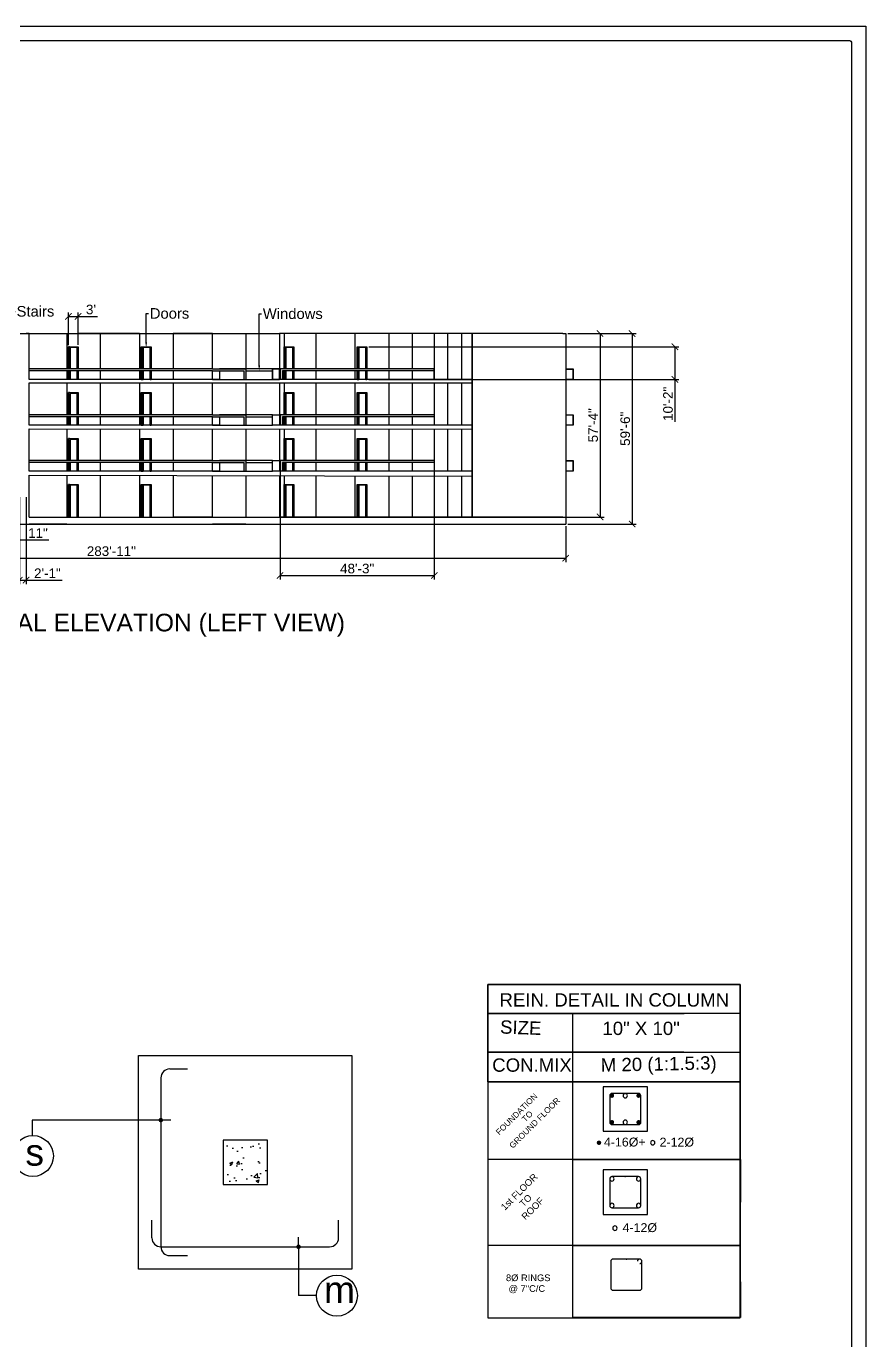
# Model space of a CAD drawing. Header units: inches. Extents: x -24938 to -15053, y -9405 to -790.
# Drawn here: x -18201 to -15053, y -5717 to -790 of the extents above; entities that cross this region are included whole.
import ezdxf
from ezdxf import colors
from ezdxf.entities.mleader import LeaderData, LeaderLine
from ezdxf.math import Vec2, Vec3

# ---------------------------------------------------------------- set-up
doc = ezdxf.new("R2010")
doc.units = ezdxf.units.IN
doc.linetypes.add('HIDDENX2', pattern=[0.75, 0.5, -0.25])
for name, color, linetype in [('dim', 7, 'Continuous'), ('dimension', 10, 'Continuous'), ('doors', 40, 'Continuous'), ('steel', 90, 'Continuous'), ('window', 132, 'Continuous')]:
    doc.layers.add(name, color=color, linetype=linetype)
doc.styles.get("Standard").update_dxf_attribs({"font": 'arial.ttf', "height": 36})
doc.dimstyles.new('ISO-25', dxfattribs={"dimscale": 12, "dimtxt": 2.5, "dimasz": 2, "dimexe": 1.25, "dimexo": 0.625, "dimtad": 1, "dimdec": 0, "dimlunit": 4, "dimtxsty": 'Standard', "dimblk": 'ARCHTICK', "dimcen": 2.5, "dimadec": 0, "dimazin": 0, "dimtfac": 1, "dimtdec": 0, "dimtmove": 0, "dimatfit": 3, "dimldrblk": 'ARCHTICK', "dimfxl": 1, "dimarcsym": 0})

# ---------------------------------------------------------------- blocks, each defined once
blk = doc.blocks.new('_ArchTick')
at = {"color": 0, "linetype": 'ByBlock', "const_width": 0.15}
blk.add_lwpolyline([(-0.5, -0.5), (0.5, 0.5)], dxfattribs=at)
blk = doc.blocks.new('*D50')
at = {"layer": 'Defpoints', "color": 0, "transparency": 16777216}
for p in [(-19585.5, -2655.9), (-16178.2, -2655.9), (-16178.2, -2783.5)]:
    blk.add_point(p, dxfattribs=at)
at = {"layer": 'dimension', "color": 0, "lineweight": -2, "transparency": 16777216}
for p, q in [((-19585.5, -2663.4), (-19585.5, -2798.5)), ((-16178.2, -2663.4), (-16178.2, -2798.5)), ((-19585.5, -2783.5), (-16178.2, -2783.5))]:
    blk.add_line(p, q, dxfattribs=at)
at = {"layer": 'dimension', "color": 0, "lineweight": -2, "transparency": 16777216, "xscale": 24, "yscale": 24, "zscale": 24, "rotation": 180}
blk.add_blockref('_ArchTick', (-19585.5, -2783.5), dxfattribs=at)
at = {"layer": 'dimension', "color": 0, "lineweight": -2, "transparency": 16777216, "xscale": 24, "yscale": 24, "zscale": 24}
blk.add_blockref('_ArchTick', (-16178.2, -2783.5), dxfattribs=at)
at = {"layer": 'dimension', "color": 0, "transparency": 16777216, "insert": (-17881.9, -2757.6), "char_height": 36, "attachment_point": 5}
blk.add_mtext('283\'-11"', dxfattribs=at)
blk = doc.blocks.new('*D51')
at = {"layer": 'Defpoints', "color": 0, "transparency": 16777216}
for p in [(-16178.2, -1941.8), (-16183.7, -2629.5), (-16049.3, -2629.5)]:
    blk.add_point(p, dxfattribs=at)
at = {"layer": 'dimension', "color": 0, "lineweight": -2, "transparency": 16777216}
for p, q in [((-16170.7, -1941.8), (-16034.3, -1941.8)), ((-16049.3, -1941.8), (-16049.3, -2629.5)), ((-16176.2, -2629.5), (-16034.3, -2629.5))]:
    blk.add_line(p, q, dxfattribs=at)
at = {"layer": 'dimension', "color": 0, "lineweight": -2, "transparency": 16777216, "xscale": 24, "yscale": 24, "zscale": 24}
for p, rotation in [((-16049.3, -1941.8), 90), ((-16049.3, -2629.5), 270)]:
    blk.add_blockref('_ArchTick', p, dxfattribs=dict(at, rotation=rotation))
at = {"layer": 'dimension', "color": 0, "transparency": 16777216, "insert": (-16075.1, -2285.7), "char_height": 36, "attachment_point": 5, "rotation": 90}
blk.add_mtext('57\'-4"', dxfattribs=at)
blk = doc.blocks.new('*D52')
at = {"layer": 'Defpoints', "color": 0, "transparency": 16777216}
for p in [(-16178.2, -1941.8), (-16178.2, -2655.9), (-15928.8, -2655.9)]:
    blk.add_point(p, dxfattribs=at)
at = {"layer": 'dimension', "color": 0, "lineweight": -2, "transparency": 16777216}
for p, q in [((-16170.7, -1941.8), (-15913.8, -1941.8)), ((-15928.8, -1941.8), (-15928.8, -2655.9)), ((-16170.7, -2655.9), (-15913.8, -2655.9))]:
    blk.add_line(p, q, dxfattribs=at)
at = {"layer": 'dimension', "color": 0, "lineweight": -2, "transparency": 16777216, "xscale": 24, "yscale": 24, "zscale": 24}
for p, rotation in [((-15928.8, -1941.8), 90), ((-15928.8, -2655.9), 270)]:
    blk.add_blockref('_ArchTick', p, dxfattribs=dict(at, rotation=rotation))
at = {"layer": 'dimension', "color": 0, "transparency": 16777216, "insert": (-15954.7, -2298.9), "char_height": 36, "attachment_point": 5, "rotation": 90}
blk.add_mtext('59\'-6"', dxfattribs=at)
blk = doc.blocks.new('*D57')
at = {"layer": 'Defpoints', "color": 0, "transparency": 16777216}
for p in [(-18256.6, -2563.4), (-18245.6, -2563.4), (-18245.6, -2715.2)]:
    blk.add_point(p, dxfattribs=at)
at = {"layer": 'dimension', "color": 0, "lineweight": -2, "transparency": 16777216}
for p, q in [((-18256.6, -2570.9), (-18256.6, -2730.2)), ((-18245.6, -2570.9), (-18245.6, -2730.2)), ((-18256.6, -2715.2), (-18280.6, -2715.2)), ((-18256.6, -2715.2), (-18245.6, -2715.2)), ((-18245.6, -2715.2), (-18116.6, -2715.2))]:
    blk.add_line(p, q, dxfattribs=at)
at = {"layer": 'dimension', "color": 0, "lineweight": -2, "transparency": 16777216, "xscale": 24, "yscale": 24, "zscale": 24}
blk.add_blockref('_ArchTick', (-18256.6, -2715.2), dxfattribs=at)
at = {"layer": 'dimension', "color": 0, "lineweight": -2, "transparency": 16777216, "xscale": 24, "yscale": 24, "zscale": 24, "rotation": 180}
blk.add_blockref('_ArchTick', (-18245.6, -2715.2), dxfattribs=at)
at = {"layer": 'dimension', "color": 0, "transparency": 16777216, "insert": (-18157.1, -2689.7), "char_height": 36, "attachment_point": 5}
blk.add_mtext('11"', dxfattribs=at)
blk = doc.blocks.new('*D59')
at = {"layer": 'Defpoints', "color": 0, "transparency": 16777216}
for p in [(-18227, -2547.9), (-18201.5, -2547.9), (-18201.5, -2866)]:
    blk.add_point(p, dxfattribs=at)
at = {"layer": 'dimension', "color": 0, "lineweight": -2, "transparency": 16777216}
for p, q in [((-18227, -2555.4), (-18227, -2881)), ((-18201.5, -2555.4), (-18201.5, -2881)), ((-18227, -2866), (-18201.5, -2866)), ((-18201.5, -2866), (-18066.2, -2866))]:
    blk.add_line(p, q, dxfattribs=at)
at = {"layer": 'dimension', "color": 0, "lineweight": -2, "transparency": 16777216, "xscale": 24, "yscale": 24, "zscale": 24, "rotation": 180}
blk.add_blockref('_ArchTick', (-18227, -2866), dxfattribs=at)
at = {"layer": 'dimension', "color": 0, "lineweight": -2, "transparency": 16777216, "xscale": 24, "yscale": 24, "zscale": 24}
blk.add_blockref('_ArchTick', (-18201.5, -2866), dxfattribs=at)
at = {"layer": 'dimension', "color": 0, "transparency": 16777216, "insert": (-18121.9, -2840.4), "char_height": 36, "attachment_point": 5}
blk.add_mtext('2\'-1"', dxfattribs=at)
blk = doc.blocks.new('*D61')
at = {"layer": 'Defpoints', "color": 0, "transparency": 16777216}
for p in [(-17249.4, -2417.9), (-16670.8, -2417.9), (-16670.8, -2848.8)]:
    blk.add_point(p, dxfattribs=at)
at = {"layer": 'dimension', "color": 0, "lineweight": -2, "transparency": 16777216}
for p, q in [((-17249.4, -2425.4), (-17249.4, -2863.8)), ((-16670.8, -2425.4), (-16670.8, -2863.8)), ((-17249.4, -2848.8), (-16670.8, -2848.8))]:
    blk.add_line(p, q, dxfattribs=at)
at = {"layer": 'dimension', "color": 0, "lineweight": -2, "transparency": 16777216, "xscale": 24, "yscale": 24, "zscale": 24, "rotation": 180}
blk.add_blockref('_ArchTick', (-17249.4, -2848.8), dxfattribs=at)
at = {"layer": 'dimension', "color": 0, "lineweight": -2, "transparency": 16777216, "xscale": 24, "yscale": 24, "zscale": 24}
blk.add_blockref('_ArchTick', (-16670.8, -2848.8), dxfattribs=at)
at = {"layer": 'dimension', "color": 0, "transparency": 16777216, "insert": (-16960.1, -2822.9), "char_height": 36, "attachment_point": 5}
blk.add_mtext('48\'-3"', dxfattribs=at)
blk = doc.blocks.new('*D62')
at = {"layer": 'Defpoints', "color": 0, "transparency": 16777216}
for p in [(-18006.5, -1877.9), (-18042.9, -1993.1), (-18006.5, -1991.4)]:
    blk.add_point(p, dxfattribs=at)
at = {"layer": 'dimension', "color": 0, "lineweight": -2, "transparency": 16777216}
for p, q in [((-18042.9, -1985.6), (-18042.9, -1862.9)), ((-18006.5, -1983.9), (-18006.5, -1862.9)), ((-18042.9, -1877.9), (-18006.5, -1877.9)), ((-18006.5, -1877.9), (-17934.4, -1877.9))]:
    blk.add_line(p, q, dxfattribs=at)
at = {"layer": 'dimension', "color": 0, "lineweight": -2, "transparency": 16777216, "xscale": 24, "yscale": 24, "zscale": 24, "rotation": 180}
blk.add_blockref('_ArchTick', (-18042.9, -1877.9), dxfattribs=at)
at = {"layer": 'dimension', "color": 0, "lineweight": -2, "transparency": 16777216, "xscale": 24, "yscale": 24, "zscale": 24}
blk.add_blockref('_ArchTick', (-18006.5, -1877.9), dxfattribs=at)
at = {"layer": 'dimension', "color": 0, "transparency": 16777216, "insert": (-17958.4, -1852), "char_height": 36, "attachment_point": 5}
blk.add_mtext("3'", dxfattribs=at)
blk = doc.blocks.new('*D63')
at = {"layer": 'Defpoints', "color": 0, "transparency": 16777216}
for p in [(-16924.3, -1991.4), (-16924.3, -2113.7), (-15768.4, -2113.7)]:
    blk.add_point(p, dxfattribs=at)
at = {"layer": 'dimension', "color": 0, "lineweight": -2, "transparency": 16777216}
for p, q in [((-16916.8, -1991.4), (-15753.4, -1991.4)), ((-15768.4, -1991.4), (-15768.4, -2113.7)), ((-16916.8, -2113.7), (-15753.4, -2113.7)), ((-15768.4, -2113.7), (-15768.4, -2273))]:
    blk.add_line(p, q, dxfattribs=at)
at = {"layer": 'dimension', "color": 0, "lineweight": -2, "transparency": 16777216, "xscale": 24, "yscale": 24, "zscale": 24}
for p, rotation in [((-15768.4, -1991.4), 90), ((-15768.4, -2113.7), 270)]:
    blk.add_blockref('_ArchTick', p, dxfattribs=dict(at, rotation=rotation))
at = {"layer": 'dimension', "color": 0, "transparency": 16777216, "insert": (-15794.3, -2205.4), "char_height": 36, "attachment_point": 5, "rotation": 90}
blk.add_mtext('10\'-2"', dxfattribs=at)

msp = doc.modelspace()

# ---------------------------------------------------------------- hatches: boundary and pattern name
at = {"layer": 'dim', "linetype": 'HIDDENX2'}
h = msp.add_hatch(dxfattribs=at)
h.set_pattern_fill('AR-CONC', color=256, scale=16.660362)
h.set_pattern_definition([(50, (-18637.48, -6056.06), (119.498, -10.455), [12.495, -137.448]), (355, (-18637.48, -6056.06), (-23.1165, 125.318), [9.996, -109.958]), (100.4514, (-18627.52, -6056.93), (96.382, 114.863), [10.619, -116.813]), (46.184, (-18637.48, -6022.74), (177.806, -27.576), [18.743, -206.172]), (96.636, (-18622.66, -6025.04), (155.718, 162.292), [15.929, -175.22]), (351.184, (-18637.48, -6022.74), (155.718, 162.292), [14.994, -164.938]), (21, (-18620.82, -6031.07), (99.447, -67.078), [12.495, -137.448]), (326, (-18620.82, -6031.07), (40.537, 120.813), [9.996, -109.958]), (71.4514, (-18612.53, -6036.66), (139.984, 53.735), [10.619, -116.813]), (37.5, (-18637.477, -6056.06), (2.0259, 55.4613), [0, -108.6256, 0, -111.6244, 0, -110.375]), (7.5, (-18637.477, -6056.06), (43.8283, 65.7104), [0, -63.6426, 0, -106.1265, 0, -42.0674]), (327.5, (-18674.63, -6056.06), (88.9368, -3.7577), [0, -41.651, 0, -129.9508, 0, -172.4347]), (317.5, (-18691.29, -6056.06), (97.161, 16.678), [0, -54.1462, 0, -86.3007, 0, -122.4537])])
h.paths.add_polyline_path([(-17463.2, -5131.4), (-17296.6, -5131.4), (-17296.6, -4964.8), (-17463.2, -4964.8)])
at = {"layer": 'steel'}
h = msp.add_hatch(color=256, dxfattribs=at)
h.dxf.hatch_style = 1
h.paths.add_polyline_path([(-18525.4, -2074.1), (-19104, -2074.1), (-19104, -2081.8), (-18534.2, -2081.8), (-18534.2, -2113.7), (-18525.4, -2113.7)])
h.paths.add_polyline_path([(-18525.4, -2246), (-19104, -2246), (-19104, -2253.7), (-18534.2, -2253.7), (-18534.2, -2285.7), (-18525.4, -2285.7)])
h.paths.add_polyline_path([(-18525.4, -2417.9), (-19104, -2417.9), (-19104, -2425.6), (-18534.2, -2425.6), (-18534.2, -2457.6), (-18525.4, -2457.6)])
h.paths.add_polyline_path([(-17377.2, -2246), (-17502.9, -2246), (-18190.5, -2246), (-18190.5, -2253.7), (-17502.9, -2253.7), (-17384.9, -2253.7), (-17384.9, -2285.7), (-17377.2, -2285.7)])
h.paths.add_polyline_path([(-17377.2, -2074.1), (-17502.9, -2074.1), (-18190.5, -2074.1), (-18190.5, -2081.8), (-17502.9, -2081.8), (-17384.9, -2081.8), (-17384.9, -2113.7), (-17377.2, -2113.7)])
h.paths.add_polyline_path([(-16670.8, -2074.1), (-17249.4, -2074.1), (-17249.4, -2113.7), (-17240.6, -2113.7), (-17240.6, -2081.8), (-16670.8, -2081.8)])
h.paths.add_polyline_path([(-16670.8, -2246), (-17249.4, -2246), (-17249.4, -2285.7), (-17240.6, -2285.7), (-17240.6, -2253.7), (-16670.8, -2253.7)])
h.paths.add_polyline_path([(-16670.8, -2417.9), (-17249.4, -2417.9), (-17249.4, -2457.6), (-17240.6, -2457.6), (-17240.6, -2425.6), (-16670.8, -2425.6)])
h = msp.add_hatch(color=256, dxfattribs=at)
h.dxf.hatch_style = 1
h.paths.add_polyline_path([(-17377.2, -2417.9), (-17502.9, -2417.9), (-17502.9, -2417.9), (-18190.5, -2417.9), (-18190.5, -2425.6), (-17502.9, -2425.6), (-17384.9, -2425.6), (-17384.9, -2457.6), (-17377.2, -2457.6)])

# ---------------------------------------------------------------- linework, layer by layer
for p, q in [((-17663.1, -4698.3), (-17596.5, -4698.3)), ((-17696.4, -4731.6), (-17696.4, -5364.7)), ((-16980, -5048.1), (-16980, -5448)), ((-17729.7, -5331.4), (-17729.7, -5264.7)), ((-17030, -5331.4), (-17030, -5264.7)), ((-17696.4, -5364.7), (-17063.3, -5364.7)), ((-17663.1, -5398), (-17596.5, -5398))]:
    msp.add_line(p, q)
at = {"linetype": 'ByBlock'}
msp.add_lwpolyline([(-24938.1, -790.3), (-15052.9, -790.3), (-15052.9, -9404.8), (-24938.1, -9404.8)], close=True, dxfattribs=at)
msp.add_lwpolyline([(-24885.4, -7370.3), (-24885.4, -853.6, -0.414214), (-24874.8, -843), (-15116.2, -843, -0.414214), (-15105.7, -853.6), (-15105.7, -7370.3, -0.414214), (-15116.2, -7380.8), (-24874.8, -7380.8, -0.414214)], format="xyb", close=True, dxfattribs=at)
for points in [[(-16980, -5448), (-17779.7, -5448), (-17779.7, -4648.3), (-16980, -4648.3)], [(-17463.2, -5131.4), (-17296.6, -5131.4), (-17296.6, -4964.8), (-17463.2, -4964.8)]]:
    msp.add_lwpolyline(points, close=True)
at = {"const_width": 8.33}
for points in [[(-17700.6, -4890, 1), (-17692.3, -4890, 1)], [(-17184.1, -5364.7, 1), (-17175.7, -5364.7, 1)]]:
    msp.add_lwpolyline(points, format="xyb", close=True, dxfattribs=at)
for centre, start, end in [((-17663.1, -4731.6), 90, 180), ((-17696.4, -5331.4), 180, 270), ((-17663.1, -5364.7), 180, 270), ((-17063.3, -5331.4), 270, 0)]:
    msp.add_arc(centre, 33.3, start, end)
for p in [(-17696.4, -4890), (-17179.9, -5364.7)]:
    msp.add_point(p)
at = {"layer": 'Defpoints'}
for p, q in [((-18291.6, -1941.8), (-17250.5, -1941.8)), ((-18190.5, -1941.8), (-18201.5, -1941.8)), ((-18190.5, -2113.7), (-18190.5, -1941.8)), ((-18190.5, -1941.8), (-18049.5, -1941.8)), ((-18049.5, -1941.8), (-18049.5, -2074.1)), ((-18049.5, -1941.8), (-18049.5, -2074.1)), ((-17923.8, -1941.8), (-18006.5, -1941.8)), ((-17776.2, -1941.8), (-17923.8, -1941.8)), ((-17923.8, -1941.8), (-17923.8, -2074.1)), ((-17776.2, -1941.8), (-17776.2, -2074.1)), ((-17502.9, -1941.8), (-17650.5, -1941.8)), ((-17650.5, -1941.8), (-17650.5, -2074.1)), ((-17502.9, -1941.8), (-17377.2, -1941.8)), ((-17502.9, -2074.1), (-17502.9, -1941.8)), ((-17502.9, -2074.1), (-17502.9, -1941.8)), ((-17377.2, -1941.8), (-17377.2, -2113.7)), ((-17249.4, -1941.8), (-17251.6, -1941.8)), ((-17251.6, -1941.8), (-17251.6, -2113.7)), ((-16189.3, -1941.8), (-17249.4, -1941.8)), ((-17234, -1941.8), (-17234, -2074.1)), ((-17115, -1941.8), (-17197.6, -1941.8)), ((-16967.3, -1941.8), (-17115, -1941.8)), ((-17115, -1941.8), (-17115, -2074.1)), ((-16967.3, -2074.1), (-16967.3, -1941.8)), ((-16960.7, -1941.8), (-16967.3, -1941.8)), ((-16841.6, -1941.8), (-16841.6, -2074.1)), ((-16753.5, -1941.8), (-16753.5, -2074.1)), ((-16670.8, -1941.8), (-16670.8, -2113.7)), ((-16621.3, -1941.8), (-16621.3, -2113.7)), ((-16528.7, -1941.8), (-16568.3, -1941.8)), ((-16568.3, -1941.8), (-16568.3, -2113.7)), ((-16528.7, -1941.8), (-16528.7, -2629.5)), ((-16528.7, -2629.5), (-16528.7, -1941.8)), ((-16200.3, -1941.8), (-16213.5, -1941.8)), ((-16189.3, -1941.8), (-16200.3, -1941.8)), ((-16189.3, -1941.8), (-16178.2, -1941.8)), ((-16178.2, -1941.8), (-16178.2, -2655.9)), ((-18129.6, -2113.7), (-18190.5, -2113.7)), ((-17502.9, -2113.7), (-18129.6, -2113.7)), ((-18049.5, -2081.8), (-18049.5, -2113.7)), ((-18049.5, -2081.8), (-18049.5, -2113.7)), ((-17923.8, -2081.8), (-17923.8, -2113.7)), ((-17776.2, -2081.8), (-17776.2, -2113.7)), ((-17650.5, -2081.8), (-17650.5, -2113.7)), ((-17502.9, -2113.7), (-17502.9, -2081.8)), ((-17502.9, -2113.7), (-17502.9, -2081.8)), ((-17502.9, -2113.7), (-17476.4, -2113.7)), ((-17476.4, -2113.7), (-17278.1, -2113.7)), ((-17377.2, -2074.1), (-17377.2, -2113.7)), ((-17251.6, -2074.1), (-17278.1, -2074.1)), ((-17251.6, -2074.1), (-17278.1, -2074.1)), ((-17278.1, -2074.1), (-17278.1, -2113.7)), ((-17278.1, -2113.7), (-17251.6, -2113.7)), ((-17251.6, -2113.7), (-17251.6, -2074.1)), ((-17251.6, -2074.1), (-17249.4, -2074.1)), ((-16528.7, -2113.7), (-17251.6, -2113.7)), ((-17234, -2081.8), (-17234, -2113.7)), ((-17115, -2081.8), (-17115, -2113.7)), ((-16967.3, -2113.7), (-16967.3, -2081.8)), ((-16841.6, -2081.8), (-16841.6, -2113.7)), ((-16753.5, -2081.8), (-16753.5, -2113.7)), ((-16149.6, -2113.7), (-16178.2, -2113.7)), ((-16149.6, -2074.1), (-16149.6, -2113.7)), ((-18190.5, -2126.8), (-16528.7, -2126.6)), ((-18190.5, -2285.7), (-18190.5, -2126.8)), ((-18049.5, -2126.8), (-18049.5, -2246)), ((-18049.5, -2126.8), (-18049.5, -2246)), ((-17923.8, -2126.8), (-17923.8, -2246)), ((-17776.2, -2126.8), (-17776.2, -2246)), ((-17650.5, -2126.7), (-17650.5, -2246)), ((-17502.9, -2246), (-17502.9, -2126.7)), ((-17502.9, -2246), (-17502.9, -2126.7)), ((-17377.2, -2126.7), (-17377.2, -2285.7)), ((-17251.6, -2126.7), (-17251.6, -2285.7)), ((-17234, -2126.7), (-17234, -2246)), ((-17115, -2126.7), (-17115, -2246)), ((-16967.3, -2246), (-16967.3, -2126.7)), ((-16841.6, -2126.6), (-16841.6, -2246)), ((-16753.5, -2126.6), (-16753.5, -2246)), ((-16670.8, -2126.6), (-16670.8, -2285.7)), ((-16621.3, -2126.6), (-16621.3, -2285.7)), ((-16568.3, -2126.6), (-16568.3, -2285.7)), ((-18049.5, -2253.7), (-18049.5, -2285.7)), ((-18049.5, -2253.7), (-18049.5, -2285.7)), ((-17923.8, -2253.7), (-17923.8, -2285.7)), ((-17776.2, -2253.7), (-17776.2, -2285.7)), ((-17650.5, -2253.7), (-17650.5, -2285.7)), ((-17502.9, -2285.7), (-17502.9, -2253.7)), ((-17502.9, -2285.7), (-17502.9, -2253.7)), ((-17377.2, -2246), (-17377.2, -2285.7)), ((-17278.1, -2285.7), (-17278.1, -2246)), ((-17278.1, -2246), (-17251.6, -2246)), ((-17251.6, -2246), (-17251.6, -2285.7)), ((-17251.6, -2246), (-17249.4, -2246)), ((-17234, -2253.7), (-17234, -2285.7)), ((-17115, -2253.7), (-17115, -2285.7)), ((-16967.3, -2285.7), (-16967.3, -2253.7)), ((-16841.6, -2253.7), (-16841.6, -2285.7)), ((-16753.5, -2253.7), (-16753.5, -2285.7)), ((-16149.6, -2246), (-16149.6, -2285.7)), ((-18129.6, -2285.7), (-18190.5, -2285.7)), ((-18190.5, -2457.6), (-18190.5, -2299.2)), ((-18190.5, -2299.2), (-16528.7, -2299.8)), ((-17502.9, -2285.7), (-18129.6, -2285.7)), ((-18049.5, -2299.3), (-18049.5, -2417.9)), ((-18049.5, -2299.3), (-18049.5, -2417.9)), ((-17923.8, -2299.3), (-17923.8, -2417.9)), ((-17776.2, -2299.4), (-17776.2, -2417.9)), ((-17650.5, -2299.4), (-17650.5, -2417.9)), ((-17502.9, -2285.7), (-17476.4, -2285.7)), ((-17502.9, -2417.9), (-17502.9, -2299.4)), ((-17502.9, -2417.9), (-17502.9, -2299.4)), ((-17476.4, -2285.7), (-17278.1, -2285.7)), ((-17377.2, -2299.5), (-17377.2, -2457.6)), ((-17251.6, -2285.7), (-17278.1, -2285.7)), ((-16528.7, -2285.7), (-17251.6, -2285.7)), ((-17251.6, -2299.5), (-17251.6, -2457.6)), ((-17234, -2299.5), (-17234, -2417.9)), ((-17115, -2299.6), (-17115, -2417.9)), ((-16967.3, -2417.9), (-16967.3, -2299.6)), ((-16841.6, -2299.7), (-16841.6, -2417.9)), ((-16753.5, -2299.7), (-16753.5, -2417.9)), ((-16670.8, -2299.7), (-16670.8, -2457.6)), ((-16621.3, -2299.7), (-16621.3, -2457.6)), ((-16568.3, -2299.7), (-16568.3, -2457.6)), ((-16149.6, -2285.7), (-16178.2, -2285.7)), ((-18137.8, -2457.6), (-18190.5, -2457.6)), ((-17502.9, -2457.6), (-18137.8, -2457.6)), ((-18049.5, -2425.6), (-18049.5, -2457.6)), ((-18049.5, -2425.6), (-18049.5, -2457.6)), ((-17923.8, -2425.6), (-17923.8, -2457.6)), ((-17776.2, -2425.6), (-17776.2, -2457.6)), ((-17650.5, -2425.6), (-17650.5, -2457.6)), ((-17502.9, -2457.6), (-17502.9, -2425.6)), ((-17502.9, -2457.6), (-17502.9, -2425.6)), ((-17502.9, -2457.6), (-17476.4, -2457.6)), ((-17476.4, -2457.6), (-17278.1, -2457.6)), ((-17377.2, -2417.9), (-17377.2, -2457.6)), ((-17278.1, -2457.6), (-17278.1, -2417.9)), ((-17278.1, -2417.9), (-17251.6, -2417.9)), ((-17251.6, -2457.6), (-17278.1, -2457.6)), ((-17251.6, -2417.9), (-17251.6, -2457.6)), ((-17251.6, -2417.9), (-17249.4, -2417.9)), ((-16528.7, -2457.6), (-17251.6, -2457.6)), ((-17234, -2425.6), (-17234, -2457.6)), ((-17115, -2425.6), (-17115, -2457.6)), ((-16967.3, -2457.6), (-16967.3, -2425.6)), ((-16841.6, -2425.6), (-16841.6, -2457.6)), ((-16753.5, -2425.6), (-16753.5, -2457.6)), ((-16149.6, -2457.6), (-16178.2, -2457.6)), ((-16149.6, -2417.9), (-16149.6, -2457.6)), ((-18190.5, -2629.5), (-18190.5, -2473.2)), ((-18190.5, -2473.2), (-16528.7, -2476.9)), ((-18049.5, -2473.5), (-18049.5, -2629.5)), ((-18049.5, -2473.5), (-18049.5, -2629.5)), ((-17923.8, -2473.8), (-17923.8, -2629.5)), ((-17776.2, -2474.1), (-17776.2, -2629.5)), ((-17650.5, -2474.4), (-17650.5, -2629.5)), ((-17502.9, -2629.5), (-17502.9, -2474.7)), ((-17502.9, -2629.5), (-17502.9, -2474.7)), ((-17377.2, -2475), (-17377.2, -2629.5)), ((-17251.6, -2475.3), (-17251.6, -2629.5)), ((-17234, -2475.3), (-17234, -2629.5)), ((-17115, -2475.6), (-17115, -2629.5)), ((-16967.3, -2629.5), (-16967.3, -2475.9)), ((-16841.6, -2476.2), (-16841.6, -2629.5)), ((-16753.5, -2476.4), (-16753.5, -2629.5)), ((-16670.8, -2476.6), (-16670.8, -2629.5)), ((-16621.3, -2476.7), (-16621.3, -2629.5)), ((-16568.3, -2476.8), (-16568.3, -2629.5)), ((-18360.2, -2655.9), (-16178.2, -2655.9)), ((-18190.5, -2629.5), (-16178.2, -2629.5)), ((-18049.5, -2655.9), (-18190.5, -2655.9)), ((-18006.5, -2655.9), (-17923.8, -2655.9)), ((-17923.8, -2655.9), (-17776.2, -2655.9)), ((-17502.9, -2629.5), (-17650.5, -2629.5)), ((-17650.5, -2655.9), (-17502.9, -2655.9)), ((-17377.2, -2655.9), (-17502.9, -2655.9)), ((-16189.3, -2629.5), (-17251.6, -2629.5)), ((-16189.3, -2629.5), (-17251.6, -2629.5)), ((-16568.3, -2629.5), (-16528.7, -2629.5)), ((-16200.3, -2629.5), (-16528.7, -2629.5)), ((-16189.3, -2629.5), (-16200.3, -2629.5)), ((-16189.3, -2629.5), (-16178.2, -2629.5))]:
    msp.add_line(p, q, dxfattribs=at)
for points in [[(-17502.9, -2074.1), (-17476.4, -2074.1)], [(-17476.4, -2081.8), (-17476.4, -2113.7), (-17502.9, -2113.7), (-17502.9, -2081.8)], [(-17502.9, -2246), (-17476.4, -2246)], [(-17476.4, -2253.7), (-17476.4, -2285.7), (-17502.9, -2285.7), (-17502.9, -2253.7)], [(-17502.9, -2417.9), (-17476.4, -2417.9)], [(-17476.4, -2425.6), (-17476.4, -2457.6), (-17502.9, -2457.6), (-17502.9, -2425.6)]]:
    msp.add_lwpolyline(points, dxfattribs=at)
msp.add_lwpolyline([(-17278.1, -2074.1), (-17251.6, -2074.1), (-17251.6, -2113.7), (-17278.1, -2113.7)], close=True, dxfattribs=at)
at = {"layer": 'dim'}
for p, q in [((-16151.7, -4746.3), (-16151.7, -4490.8)), ((-16151.7, -5037.6), (-16469.6, -5037.6)), ((-16151.7, -5359.8), (-16469.6, -5359.8))]:
    msp.add_line(p, q, dxfattribs=at)
for points in [[(-15733.5, -4381.3), (-16469.6, -4381.3), (-16469.6, -4490.8), (-15733.5, -4490.8)], [(-15523.4, -4490.8), (-16469.6, -4490.8), (-16469.6, -4635.9), (-15523.4, -4635.8)], [(-15734.8, -4635.9), (-16469.6, -4635.9), (-16469.6, -4746.3), (-15733.5, -4746.3)]]:
    msp.add_lwpolyline(points, dxfattribs=at)
for points in [[(-15523.4, -4746.3), (-16469.6, -4746.3), (-16469.6, -4381.3), (-15523.4, -4381.3)], [(-16469.6, -5630.6), (-15523.4, -5630.6), (-15523.4, -4381.5), (-16469.6, -4381.5)], [(-16151.7, -4746.3), (-16469.6, -4746.3), (-16469.6, -5630.6), (-16151.7, -5630.2)], [(-16151.7, -4746.3), (-15523.4, -4746.3), (-15523.4, -5037.6), (-16151.7, -5037.6)], [(-16038, -4931.5), (-15871.3, -4931.5), (-15871.3, -4764.9), (-16038, -4764.9)], [(-16151.7, -5037.6), (-15522.9, -5037.6), (-15523.9, -5359.8), (-16151.7, -5359.8)], [(-16038, -5243.5), (-15871.3, -5243.5), (-15871.3, -5076.9), (-16038, -5076.9)], [(-16151.7, -5359.8), (-15523.9, -5359.8), (-15523, -5630.2), (-16151.7, -5630.2)]]:
    msp.add_lwpolyline(points, close=True, dxfattribs=at)
for points in [[(-16013, -4898.1, 0.414214), (-16004.6, -4906.5), (-15904.7, -4906.5, 0.414214), (-15896.3, -4898.1), (-15896.3, -4798.2, 0.414214), (-15904.7, -4789.9), (-16004.6, -4789.9, 0.414214), (-16013, -4798.2), (-16013, -4898.1)], [(-16013, -5210.2, 0.414214), (-16004.6, -5218.5), (-15904.7, -5218.5, 0.414214), (-15896.3, -5210.2), (-15896.3, -5110.2, 0.414214), (-15904.7, -5101.9), (-16004.6, -5101.9, 0.414214), (-16013, -5110.2), (-16013, -5210.2)], [(-16008.9, -5519.1, 0.414214), (-16000.6, -5527.5), (-15900.6, -5527.5, 0.414214), (-15892.3, -5519.1), (-15892.3, -5419.2, 0.414214), (-15900.6, -5410.8), (-16000.6, -5410.8, 0.414214), (-16008.9, -5419.2), (-16008.9, -5519.1)], [(-15900.4, -5427.5, 0.405279), (-15892.3, -5419.2, 1), (-15909, -5419.2, 0.000623), (-15909, -5419.2, 0.000623)]]:
    msp.add_lwpolyline(points, format="xyb", dxfattribs=at)
at = {"layer": 'dim', "const_width": 8.33}
for points in [[(-16008.8, -4798.2, 1), (-16000.5, -4798.2, 1)], [(-15908.8, -4798.2, 1), (-15900.5, -4798.2, 1)], [(-16008.8, -4898.1, 1), (-16000.5, -4898.1, 1)], [(-15908.8, -4898.1, 1), (-15900.5, -4898.1, 1)]]:
    msp.add_lwpolyline(points, format="xyb", close=True, dxfattribs=at)
at = {"layer": 'dim'}
for points in [[(-15963, -4798.2, 1), (-15946.3, -4798.2, 1)], [(-15963, -4898.1, 1), (-15946.3, -4898.1, 1)], [(-16013, -5110.2, 1), (-15996.3, -5110.2, 1)], [(-15913, -5110.2, 1), (-15896.3, -5110.2, 1)], [(-16013, -5210.2, 1), (-15996.3, -5210.2, 1)], [(-15913, -5210.2, 1), (-15896.3, -5210.2, 1)]]:
    msp.add_lwpolyline(points, format="xyb", close=True, dxfattribs=at)
for p in [(-15954.7, -4789.9), (-15954.7, -4789.9), (-15954.7, -5101.9), (-15954.7, -5101.9), (-15950.6, -5410.8), (-15950.6, -5410.8)]:
    msp.add_point(p, dxfattribs=at)
at = {"layer": 'dimension'}
for p, q in [((-17659.4, -4889.9), (-18178.5, -4890)), ((-18178.5, -4890.3), (-18178.5, -4947.7)), ((-15855.6, -4967.7), (-15855.6, -4967.7)), ((-17179.9, -5364.7), (-17179.9, -5328.3)), ((-17179.9, -5368.9), (-17179.9, -5547.9)), ((-17112.7, -5547.9), (-17179.9, -5547.9))]:
    msp.add_line(p, q, dxfattribs=at)
at = {"layer": 'dimension', "const_width": 8.33}
msp.add_lwpolyline([(-16057.4, -4974.8, 1), (-16049.1, -4974.8, 1)], format="xyb", close=True, dxfattribs=at)
at = {"layer": 'dimension'}
for points in [[(-15860, -4974.8, 1), (-15843.3, -4974.8, 1)], [(-16001.8, -5295, 1), (-15985.2, -5295, 1)]]:
    msp.add_lwpolyline(points, format="xyb", close=True, dxfattribs=at)
for centre in [(-18176.2, -5024.4), (-17036, -5547.9)]:
    msp.add_circle(centre, 76.7, dxfattribs=at)
at = {"layer": 'doors'}
for p, q in [((-18042.9, -1994.7), (-18042.9, -1991.4)), ((-18039.5, -1991.4), (-18042.9, -1991.4)), ((-18036.2, -1994.7), (-18039.5, -1994.7)), ((-17769.6, -2113.7), (-17762.9, -2113.7)), ((-17736.5, -2113.7), (-17733.2, -2113.7)), ((-16960.7, -2113.7), (-16954.1, -2113.7)), ((-16927.6, -2113.7), (-16924.3, -2113.7)), ((-18042.9, -2166.6), (-18042.9, -2163.3)), ((-18039.5, -2163.3), (-18042.9, -2163.3)), ((-18036.2, -2166.6), (-18039.5, -2166.6)), ((-17769.6, -2285.7), (-17762.9, -2285.7)), ((-17736.5, -2285.7), (-17733.2, -2285.7)), ((-18042.9, -2338.6), (-18042.9, -2335.3)), ((-18039.5, -2335.3), (-18042.9, -2335.3)), ((-18036.2, -2338.6), (-18039.5, -2338.6)), ((-17769.6, -2457.6), (-17762.9, -2457.6)), ((-17736.5, -2457.6), (-17733.2, -2457.6)), ((-18042.9, -2597.5), (-18042.9, -2507.2)), ((-18039.5, -2507.2), (-18042.9, -2507.2)), ((-18036.2, -2510.5), (-18039.5, -2510.5)), ((-17769.6, -2629.5), (-17762.9, -2629.5)), ((-17736.5, -2629.5), (-17733.2, -2629.5))]:
    msp.add_line(p, q, dxfattribs=at)
for points in [[(-18042.9, -2074.1), (-18042.9, -1994.7)], [(-18039.5, -1991.4), (-18006.5, -1991.4), (-18006.5, -1994.7)], [(-18039.5, -2074.1), (-18039.5, -1994.7)], [(-18036.2, -1994.7), (-18036.2, -2074.1)], [(-18009.8, -1994.7), (-18036.2, -1994.7)], [(-18009.8, -2074.1), (-18009.8, -1994.7)], [(-18006.5, -1994.7), (-18006.5, -2074.1)], [(-17769.6, -1994.7), (-17769.6, -1991.4), (-17733.2, -1991.4), (-17733.2, -1994.7)], [(-17769.6, -2074.1), (-17769.6, -1994.7)], [(-17766.2, -2074.1), (-17766.2, -1994.7), (-17762.9, -1994.7), (-17762.9, -2074.1)], [(-17766.2, -1994.7), (-17766.2, -2074.1)], [(-17736.5, -1994.7), (-17766.2, -1994.7)], [(-17736.5, -2074.1), (-17736.5, -1994.7)], [(-17733.2, -1994.7), (-17733.2, -2074.1)], [(-17234, -1994.7), (-17234, -1991.4), (-17197.6, -1991.4), (-17197.6, -1994.7)], [(-17234, -2074.1), (-17234, -1994.7)], [(-17230.7, -2074.1), (-17230.7, -1994.7), (-17227.4, -1994.7), (-17227.4, -2074.1)], [(-17230.7, -1994.7), (-17230.7, -2074.1)], [(-17200.9, -1994.7), (-17230.7, -1994.7)], [(-17200.9, -2074.1), (-17200.9, -1994.7)], [(-17197.6, -1994.7), (-17197.6, -2074.1)], [(-16960.7, -1994.7), (-16960.7, -1991.4), (-16924.3, -1991.4), (-16924.3, -1994.7)], [(-16960.7, -2074.1), (-16960.7, -1994.7)], [(-16957.4, -2074.1), (-16957.4, -1994.7), (-16954.1, -1994.7), (-16954.1, -2074.1)], [(-16957.4, -1994.7), (-16957.4, -2074.1)], [(-16927.6, -1994.7), (-16957.4, -1994.7)], [(-16927.6, -2074.1), (-16927.6, -1994.7)], [(-16924.3, -1994.7), (-16924.3, -2074.1)], [(-18042.9, -2113.7), (-18042.9, -2081.8)], [(-18036.2, -2081.8), (-18036.2, -2113.7), (-18039.5, -2113.7), (-18039.5, -2081.8)], [(-18006.5, -2081.8), (-18006.5, -2113.7), (-18009.8, -2113.7), (-18009.8, -2081.8)], [(-17766.2, -2081.8), (-17766.2, -2113.7), (-17769.6, -2113.7), (-17769.6, -2081.8)], [(-17762.9, -2081.8), (-17762.9, -2113.7), (-17766.2, -2113.7), (-17766.2, -2081.8)], [(-17733.2, -2081.8), (-17733.2, -2113.7), (-17736.5, -2113.7), (-17736.5, -2081.8)], [(-17230.7, -2081.8), (-17230.7, -2113.7), (-17234, -2113.7), (-17234, -2081.8)], [(-17227.4, -2081.8), (-17227.4, -2113.7), (-17230.7, -2113.7), (-17230.7, -2081.8)], [(-17197.6, -2081.8), (-17197.6, -2113.7), (-17200.9, -2113.7), (-17200.9, -2081.8)], [(-16957.4, -2081.8), (-16957.4, -2113.7), (-16960.7, -2113.7), (-16960.7, -2081.8)], [(-16954.1, -2081.8), (-16954.1, -2113.7), (-16957.4, -2113.7), (-16957.4, -2081.8)], [(-16924.3, -2081.8), (-16924.3, -2113.7), (-16927.6, -2113.7), (-16927.6, -2081.8)], [(-18042.9, -2246), (-18042.9, -2166.6)], [(-18039.5, -2163.3), (-18006.5, -2163.3), (-18006.5, -2166.6)], [(-18039.5, -2246), (-18039.5, -2166.6)], [(-18036.2, -2166.6), (-18036.2, -2246)], [(-18009.8, -2166.6), (-18036.2, -2166.6)], [(-18009.8, -2246), (-18009.8, -2166.6)], [(-18006.5, -2166.6), (-18006.5, -2246)], [(-17769.6, -2166.6), (-17769.6, -2163.3), (-17733.2, -2163.3), (-17733.2, -2166.6)], [(-17769.6, -2246), (-17769.6, -2166.6)], [(-17766.2, -2246), (-17766.2, -2166.6), (-17762.9, -2166.6), (-17762.9, -2246)], [(-17766.2, -2166.6), (-17766.2, -2246)], [(-17736.5, -2166.6), (-17766.2, -2166.6)], [(-17736.5, -2246), (-17736.5, -2166.6)], [(-17733.2, -2166.6), (-17733.2, -2246)], [(-17234, -2166.6), (-17234, -2163.3), (-17197.6, -2163.3), (-17197.6, -2166.6)], [(-17234, -2246), (-17234, -2166.6)], [(-17230.7, -2246), (-17230.7, -2166.6), (-17227.4, -2166.6), (-17227.4, -2246)], [(-17230.7, -2166.6), (-17230.7, -2246)], [(-17200.9, -2166.6), (-17230.7, -2166.6)], [(-17200.9, -2246), (-17200.9, -2166.6)], [(-17197.6, -2166.6), (-17197.6, -2246)], [(-16960.7, -2166.6), (-16960.7, -2163.3), (-16924.3, -2163.3), (-16924.3, -2166.6)], [(-16960.7, -2246), (-16960.7, -2166.6)], [(-16957.4, -2246), (-16957.4, -2166.6), (-16954.1, -2166.6), (-16954.1, -2246)], [(-16957.4, -2166.6), (-16957.4, -2246)], [(-16927.6, -2166.6), (-16957.4, -2166.6)], [(-16927.6, -2246), (-16927.6, -2166.6)], [(-16924.3, -2166.6), (-16924.3, -2246)], [(-18042.9, -2285.7), (-18042.9, -2253.7)], [(-18036.2, -2253.7), (-18036.2, -2285.7), (-18039.5, -2285.7), (-18039.5, -2253.7)], [(-18006.5, -2253.7), (-18006.5, -2285.7), (-18009.8, -2285.7), (-18009.8, -2253.7)], [(-17766.2, -2253.7), (-17766.2, -2285.7), (-17769.6, -2285.7), (-17769.6, -2253.7)], [(-17762.9, -2253.7), (-17762.9, -2285.7), (-17766.2, -2285.7), (-17766.2, -2253.7)], [(-17733.2, -2253.7), (-17733.2, -2285.7), (-17736.5, -2285.7), (-17736.5, -2253.7)], [(-17230.7, -2253.7), (-17230.7, -2285.7), (-17234, -2285.7), (-17234, -2253.7)], [(-17227.4, -2253.7), (-17227.4, -2285.7), (-17230.7, -2285.7), (-17230.7, -2253.7)], [(-17197.6, -2253.7), (-17197.6, -2285.7), (-17200.9, -2285.7), (-17200.9, -2253.7)], [(-16957.4, -2253.7), (-16957.4, -2285.7), (-16960.7, -2285.7), (-16960.7, -2253.7)], [(-16954.1, -2253.7), (-16954.1, -2285.7), (-16957.4, -2285.7), (-16957.4, -2253.7)], [(-16924.3, -2253.7), (-16924.3, -2285.7), (-16927.6, -2285.7), (-16927.6, -2253.7)], [(-18042.9, -2417.9), (-18042.9, -2338.6)], [(-18039.5, -2335.3), (-18006.5, -2335.3), (-18006.5, -2338.6)], [(-18039.5, -2417.9), (-18039.5, -2338.6)], [(-18036.2, -2338.6), (-18036.2, -2417.9)], [(-18009.8, -2338.6), (-18036.2, -2338.6)], [(-18009.8, -2417.9), (-18009.8, -2338.6)], [(-18006.5, -2338.6), (-18006.5, -2417.9)], [(-17769.6, -2338.6), (-17769.6, -2335.3), (-17733.2, -2335.3), (-17733.2, -2338.6)], [(-17769.6, -2417.9), (-17769.6, -2338.6)], [(-17766.2, -2417.9), (-17766.2, -2338.6), (-17762.9, -2338.6), (-17762.9, -2417.9)], [(-17766.2, -2338.6), (-17766.2, -2417.9)], [(-17736.5, -2338.6), (-17766.2, -2338.6)], [(-17736.5, -2417.9), (-17736.5, -2338.6)], [(-17733.2, -2338.6), (-17733.2, -2417.9)], [(-17234, -2338.6), (-17234, -2335.3), (-17197.6, -2335.3), (-17197.6, -2338.6)], [(-17234, -2417.9), (-17234, -2338.6)], [(-17230.7, -2417.9), (-17230.7, -2338.6), (-17227.4, -2338.6), (-17227.4, -2417.9)], [(-17230.7, -2338.6), (-17230.7, -2417.9)], [(-17200.9, -2338.6), (-17230.7, -2338.6)], [(-17200.9, -2417.9), (-17200.9, -2338.6)], [(-17197.6, -2338.6), (-17197.6, -2417.9)], [(-16960.7, -2338.6), (-16960.7, -2335.3), (-16924.3, -2335.3), (-16924.3, -2338.6)], [(-16960.7, -2417.9), (-16960.7, -2338.6)], [(-16957.4, -2417.9), (-16957.4, -2338.6), (-16954.1, -2338.6), (-16954.1, -2417.9)], [(-16957.4, -2338.6), (-16957.4, -2417.9)], [(-16927.6, -2338.6), (-16957.4, -2338.6)], [(-16927.6, -2417.9), (-16927.6, -2338.6)], [(-16924.3, -2338.6), (-16924.3, -2417.9)], [(-18042.9, -2457.6), (-18042.9, -2425.6)], [(-18036.2, -2425.6), (-18036.2, -2457.6), (-18039.5, -2457.6), (-18039.5, -2425.6)], [(-18006.5, -2425.6), (-18006.5, -2457.6), (-18009.8, -2457.6), (-18009.8, -2425.6)], [(-17766.2, -2425.6), (-17766.2, -2457.6), (-17769.6, -2457.6), (-17769.6, -2425.6)], [(-17762.9, -2425.6), (-17762.9, -2457.6), (-17766.2, -2457.6), (-17766.2, -2425.6)], [(-17733.2, -2425.6), (-17733.2, -2457.6), (-17736.5, -2457.6), (-17736.5, -2425.6)], [(-17230.7, -2425.6), (-17230.7, -2457.6), (-17234, -2457.6), (-17234, -2425.6)], [(-17227.4, -2425.6), (-17227.4, -2457.6), (-17230.7, -2457.6), (-17230.7, -2425.6)], [(-17197.6, -2425.6), (-17197.6, -2457.6), (-17200.9, -2457.6), (-17200.9, -2425.6)], [(-16957.4, -2425.6), (-16957.4, -2457.6), (-16960.7, -2457.6), (-16960.7, -2425.6)], [(-16954.1, -2425.6), (-16954.1, -2457.6), (-16957.4, -2457.6), (-16957.4, -2425.6)], [(-16924.3, -2425.6), (-16924.3, -2457.6), (-16927.6, -2457.6), (-16927.6, -2425.6)], [(-18039.5, -2507.2), (-18006.5, -2507.2), (-18006.5, -2510.5)], [(-18036.2, -2510.5), (-18036.2, -2629.5), (-18039.5, -2629.5), (-18039.5, -2510.5)], [(-18009.8, -2510.5), (-18036.2, -2510.5)], [(-18006.5, -2510.5), (-18006.5, -2629.5), (-18009.8, -2629.5), (-18009.8, -2510.5)], [(-17769.6, -2510.5), (-17769.6, -2507.2), (-17733.2, -2507.2), (-17733.2, -2510.5)], [(-17766.2, -2510.5), (-17766.2, -2629.5), (-17769.6, -2629.5), (-17769.6, -2510.5)], [(-17736.5, -2510.5), (-17766.2, -2510.5)], [(-17733.2, -2510.5), (-17733.2, -2629.5), (-17736.5, -2629.5), (-17736.5, -2510.5)], [(-17234, -2510.5), (-17234, -2507.2), (-17197.6, -2507.2), (-17197.6, -2510.5)], [(-17230.7, -2510.5), (-17230.7, -2629.5), (-17234, -2629.5), (-17234, -2510.5)], [(-17200.9, -2510.5), (-17230.7, -2510.5)], [(-17197.6, -2510.5), (-17197.6, -2629.5), (-17200.9, -2629.5), (-17200.9, -2510.5)], [(-16960.7, -2510.5), (-16960.7, -2507.2), (-16924.3, -2507.2), (-16924.3, -2510.5)], [(-16957.4, -2510.5), (-16957.4, -2629.5), (-16960.7, -2629.5), (-16960.7, -2510.5)], [(-16927.6, -2510.5), (-16957.4, -2510.5)], [(-16924.3, -2510.5), (-16924.3, -2629.5), (-16927.6, -2629.5), (-16927.6, -2510.5)], [(-18042.9, -2629.5), (-18042.9, -2597.5)]]:
    msp.add_lwpolyline(points, dxfattribs=at)
for points in [[(-17762.9, -2629.5), (-17766.2, -2629.5), (-17766.2, -2510.5), (-17762.9, -2510.5)], [(-17227.4, -2629.5), (-17230.7, -2629.5), (-17230.7, -2510.5), (-17227.4, -2510.5)], [(-16954.1, -2629.5), (-16957.4, -2629.5), (-16957.4, -2510.5), (-16954.1, -2510.5)]]:
    msp.add_lwpolyline(points, close=True, dxfattribs=at)
at = {"layer": 'steel'}
for p, q in [((-17502.9, -2074.1), (-18190.5, -2074.1)), ((-17502.9, -2081.8), (-18190.5, -2081.8)), ((-17502.9, -2074.1), (-17377.2, -2074.1)), ((-17502.9, -2081.8), (-17384.9, -2081.8)), ((-17384.9, -2081.8), (-17384.9, -2113.7)), ((-17377.2, -2074.1), (-17377.2, -2113.7)), ((-16670.8, -2074.1), (-17249.4, -2074.1)), ((-17249.4, -2074.1), (-17249.4, -2113.7)), ((-16670.8, -2081.8), (-17240.6, -2081.8)), ((-17240.6, -2081.8), (-17240.6, -2113.7)), ((-16670.8, -2113.7), (-16670.8, -2074.1)), ((-16178.2, -2074.1), (-16149.6, -2074.1)), ((-16178.2, -2075.2), (-16150.7, -2075.2)), ((-16150.7, -2113.7), (-16150.7, -2075.2)), ((-16149.6, -2113.7), (-16149.6, -2074.1)), ((-17502.9, -2246), (-18190.5, -2246)), ((-17502.9, -2253.7), (-18190.5, -2253.7)), ((-17502.9, -2246), (-17377.2, -2246)), ((-17502.9, -2253.7), (-17384.9, -2253.7)), ((-17384.9, -2253.7), (-17384.9, -2285.7)), ((-17377.2, -2246), (-17377.2, -2285.7)), ((-16670.8, -2246), (-17249.4, -2246)), ((-17249.4, -2246), (-17249.4, -2285.7)), ((-16670.8, -2253.7), (-17240.6, -2253.7)), ((-17240.6, -2253.7), (-17240.6, -2285.7)), ((-16178.2, -2246), (-16149.6, -2246)), ((-16178.2, -2247.1), (-16150.7, -2247.1)), ((-16150.7, -2285.7), (-16150.7, -2247.1)), ((-16149.6, -2285.7), (-16149.6, -2246)), ((-17502.9, -2417.9), (-18190.5, -2417.9)), ((-17502.9, -2425.6), (-18190.5, -2425.6)), ((-17502.9, -2417.9), (-17377.2, -2417.9)), ((-17502.9, -2425.6), (-17384.9, -2425.6)), ((-17384.9, -2425.6), (-17384.9, -2457.6)), ((-17377.2, -2417.9), (-17377.2, -2457.6)), ((-16670.8, -2417.9), (-17249.4, -2417.9)), ((-17249.4, -2417.9), (-17249.4, -2457.6)), ((-16670.8, -2425.6), (-17240.6, -2425.6)), ((-17240.6, -2425.6), (-17240.6, -2457.6)), ((-16178.2, -2417.9), (-16149.6, -2417.9)), ((-16178.2, -2419), (-16150.7, -2419)), ((-16150.7, -2457.6), (-16150.7, -2419)), ((-16149.6, -2457.6), (-16149.6, -2417.9))]:
    msp.add_line(p, q, dxfattribs=at)
at = {"layer": 'window'}
for p, q in [((-17278.1, -2074.1), (-17476.4, -2074.1)), ((-17476.4, -2081.8), (-17384.9, -2081.8)), ((-17377.2, -2081.8), (-17278.1, -2081.8)), ((-17278.1, -2246), (-17476.4, -2246)), ((-17476.4, -2253.7), (-17384.9, -2253.7)), ((-17377.2, -2253.7), (-17278.1, -2253.7)), ((-17278.1, -2417.9), (-17476.4, -2417.9)), ((-17476.4, -2425.6), (-17384.9, -2425.6)), ((-17377.2, -2425.6), (-17278.1, -2425.6))]:
    msp.add_line(p, q, dxfattribs=at)

# ---------------------------------------------------------------- texts
at = {"layer": 'dimension'}
for s, height, p in [('REIN. DETAIL IN COLUMN', 49.981, (-16426.4, -4464.5)), ('10" X 10"', 49.98, (-16040.4, -4571)), ('CON.MIX', 49.98, (-16453.7, -4708.7)), ('4-16%%C+', 33.32, (-16034.8, -4988.8)), ('2-12%%C', 33.32, (-15826, -4989)), ('4-12%%C', 33.32, (-15964.9, -5309.6)), ('8%%C RINGS ', 24.991, (-16402, -5493.5)), (' @ 7"C/C', 24.99, (-16402, -5533.7))]:
    msp.add_text(s, height=height, dxfattribs=at).set_placement(p)
for s, height, rotation, p in [('SIZE', 49.98, 357.8798, (-16425, -4565.3)), ('M 20 (1:1.5:3)', 49.981, 1.1686, (-16046.1, -4708.7)), ('FOUNDATION', 22.21, 45, (-16426.8, -4947.5)), ('GROUND FLOOR', 22.208, 45, (-16376.4, -4997.9)), ('TO', 22.21, 45, (-16329.4, -4898.8)), ('1st FLOOR ', 24.99, 45, (-16406.2, -5229.9)), ('      TO ', 24.99, 45, (-16377.8, -5258.3)), ('   ROOF', 24.99, 45, (-16349.4, -5286.7))]:
    msp.add_text(s, height=height, rotation=rotation, dxfattribs=at).set_placement(p)
at = {"layer": 'dimension', "attachment_point": 1}
for s, width, gutter_width, insert, char_height in [('SECTIONAL ELEVATION (LEFT VIEW)', 2126.332, 198.4, (-18647.9, -2992.1), 66.121), ('s', 105.506, 499.8, (-18204.4, -4960.7), 100), ('m', 99.962, 499.8, (-17084.6, -5475.9), 100)]:
    msp.add_mtext_dynamic_manual_height_columns(s, width=width, gutter_width=gutter_width, heights=[0], dxfattribs=dict(at, insert=insert, char_height=char_height))

# ---------------------------------------------------------------- dimensions: what is measured, and where the dimension line sits
at = {"layer": 'dimension'}
for base, p1, p2, picture, middle in [((-18006.5, -1877.9), (-18042.9, -1993.1), (-18006.5, -1991.4), '*D62', (-17958.4, -1852)), ((-16670.8, -2848.8), (-17249.4, -2417.9), (-16670.8, -2417.9), '*D61', (-16960.1, -2822.9)), ((-18201.5467, -2865.9835), (-18226.9734, -2547.9414), (-18201.5467, -2547.9414), '*D59', (-18121.8911, -2840.4098)), ((-18245.6, -2715.2), (-18256.6, -2563.4), (-18245.6, -2563.4), '*D57', (-18157.1, -2689.7)), ((-16178.2, -2783.5), (-19585.5, -2655.9), (-16178.2, -2655.9), '*D50', (-17881.9, -2757.6))]:
    dim = msp.add_linear_dim(base=base, p1=p1, p2=p2, dimstyle='ISO-25', dxfattribs=at)
    dim.commit()
    dim.dimension.update_dxf_attribs({"geometry": picture, "text_midpoint": middle})
for base, p1, p2, picture, middle in [((-16049.3, -2629.5), (-16178.2, -1941.8), (-16183.7, -2629.5), '*D51', (-16075.1, -2285.7)), ((-15928.8, -2655.9), (-16178.2, -1941.8), (-16178.2, -2655.9), '*D52', (-15954.7, -2298.9)), ((-15768.4, -2113.7), (-16924.3, -1991.4), (-16924.3, -2113.7), '*D63', (-15794.3, -2205.4))]:
    dim = msp.add_linear_dim(base=base, p1=p1, p2=p2, angle=90, dimstyle='ISO-25', dxfattribs=at)
    dim.commit()
    dim.dimension.update_dxf_attribs({"geometry": picture, "text_midpoint": middle})

# ---------------------------------------------------------------- leaders
ml = msp.add_multileader_mtext('Standard', dxfattribs=at)
ml.set_content('Stairs', color=256)
ml.set_leader_properties()
ml.build(insert=Vec2(0, 0))
ml.multileader.update_dxf_attribs({"arrow_head_size": 20.2})
ctx = ml.context
ctx.base_point, ctx.char_height, ctx.arrow_head_size, ctx.landing_gap_size, ctx.plane_origin = Vec3(-18242.3, -1858.7), 39.67, 20.2, 4.89, Vec3(-18251.1, -1990.3)
notes = []
notes.append((ctx, [(0, (1, 1, 0), (-18251.1, -1858.7), (1, 0), 8.82, [(0, [(-18251.1, -1990.3)], 0, [])])]))
ctx.mtext.insert, ctx.mtext.flow_direction = Vec3(-18237.4, -1838.6), 5
ml = msp.add_multileader_mtext('Standard', dxfattribs=at)
ml.set_content('Doors', color=256)
ml.set_leader_properties()
ml.build(insert=Vec2(0, 0))
ml.multileader.update_dxf_attribs({"arrow_head_size": 20.2})
ctx = ml.context
ctx.base_point, ctx.char_height, ctx.arrow_head_size, ctx.landing_gap_size, ctx.plane_origin = Vec3(-17742.6, -1866.7), 39.67, 20.2, 4.89, Vec3(-17751.4, -1994.7)
notes.append((ctx, [(0, (1, 1, 0), (-17751.4, -1866.7), (1, 0), 8.82, [(0, [(-17751.4, -1994.7)], 0, [])])]))
ctx.mtext.insert, ctx.mtext.flow_direction = Vec3(-17737.7, -1846.6), 5
ml = msp.add_multileader_mtext('Standard', dxfattribs=at)
ml.set_content('Windows', color=256)
ml.set_leader_properties()
ml.build(insert=Vec2(0, 0))
ml.multileader.update_dxf_attribs({"arrow_head_size": 20.2})
ctx = ml.context
ctx.base_point, ctx.char_height, ctx.arrow_head_size, ctx.landing_gap_size, ctx.plane_origin = Vec3(-17318.8, -1867.8), 39.67, 20.2, 4.89, Vec3(-17327.6, -2081.8)
notes.append((ctx, [(0, (1, 1, 0), (-17327.6, -1867.8), (1, 0), 8.82, [(0, [(-17327.6, -2081.8)], 0, [])])]))
ctx.mtext.insert, ctx.mtext.flow_direction = Vec3(-17313.9, -1847.7), 5
for ctx, leaders in notes:
    for number, flags, end, landing, length, lines in leaders:
        leader = LeaderData()
        leader.index, (leader.has_last_leader_line, leader.has_dogleg_vector, leader.attachment_direction) = number, flags
        leader.last_leader_point, leader.dogleg_vector, leader.dogleg_length = Vec3(end), Vec3(landing), length
        for number, points, colour, breaks in lines:
            line = LeaderLine()
            line.index, line.vertices, line.color, line.breaks = number, Vec3.list(points), colors.encode_raw_color(colour), breaks
            leader.lines.append(line)
        ctx.leaders.append(leader)

doc.saveas('drawing.dxf')
